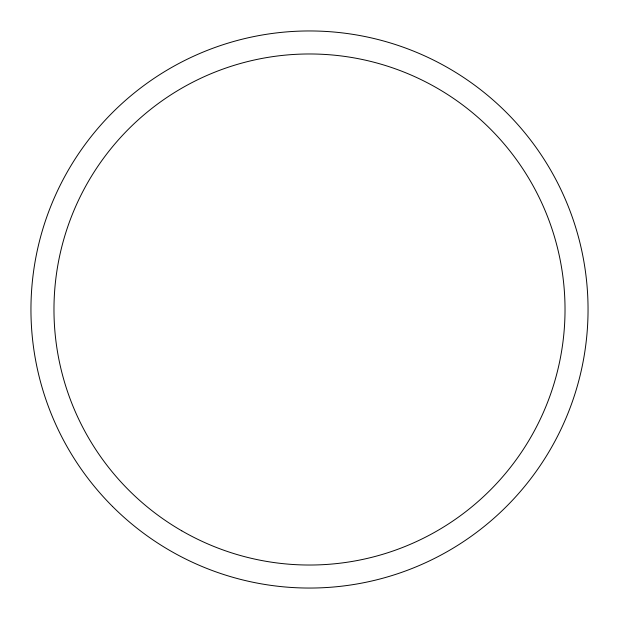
<?xml version="1.0" encoding="UTF-8"?>
<svg xmlns="http://www.w3.org/2000/svg" width="619" height="619" viewBox="0 0 619 619"><rect width="100%" height="100%" fill="white"/><g stroke="black" fill="none" stroke-linecap="round" stroke-linejoin="round"><path stroke-width="0.93" d="M112.534 506.466A278.55 278.55 0 0 0 578.556 381.59A278.55 278.55 0 0 0 237.41 40.444A278.55 278.55 0 0 0 112.534 506.466M181.738 530.793A255.523 255.523 0 0 0 565.023 309.5A255.523 255.523 0 0 0 181.738 88.208A255.523 255.523 0 0 0 181.738 530.793"/></g></svg>
